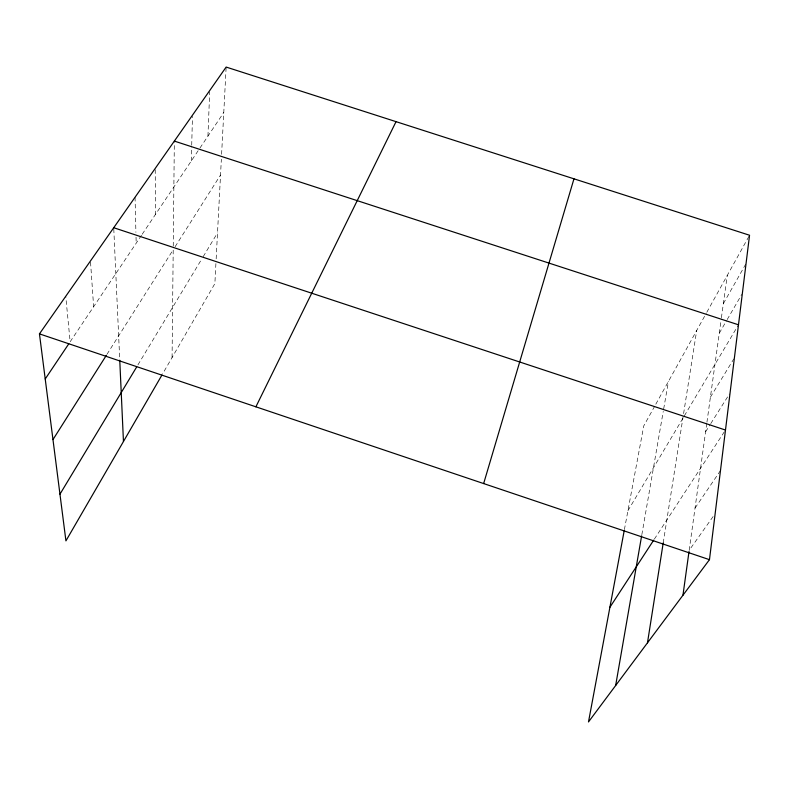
<?xml version="1.0" encoding="UTF-8"?>
<svg xmlns="http://www.w3.org/2000/svg" width="789" height="789" viewBox="0 0 789 789"><rect width="100%" height="100%" fill="white"/><g stroke="black" fill="none" stroke-linecap="round" stroke-linejoin="round"><path stroke-width="0.59" stroke-dasharray="3.94 2.96" d="M172.071 357.535L173.205 249.748L106.998 354.281M173.245 246.089L174.33 142.306M191.323 160.936L191.688 146.478M191.717 145.275L192.457 116.368M207.941 136.122L209.696 91.711M215.91 263.585L214.874 283.616L162.534 374.016M216.156 258.871L221.354 159.2M221.601 154.338L226.147 67.065M706.766 423.407L689.182 550.327L714.439 514.684M706.934 422.223L721.245 318.993M721.402 317.809L727.28 275.371M663.214 542.95L683.402 414.817M683.59 413.633L696.687 330.512M641.842 534.656L663.253 411.335M663.667 408.939L668.451 381.412M624.395 529.636L643.755 425.912L654.643 406.286M655.797 404.215L706.204 313.351M706.806 312.286L748.968 236.296M723.375 303.587L746.049 263.575M719.272 333.214L726.561 320.64M727.172 319.594L741.759 294.435M627.926 510.7L737.863 325.847M137.917 364.883L201.935 258.723M203.187 256.662L217.508 232.893M710.406 397.173L733.76 358.985M705.613 431.761L710.12 424.61M710.761 423.594L729.421 393.997M175.109 246.74L220.525 175.02M654.347 539.134L725.476 430.044M141.517 235.26L70.142 341.775L65.743 296.299M142.188 234.264L199.292 149.022M199.962 148.036L223.78 112.482M695.04 508.086L720.475 470.579M90.538 262.185L93.635 306.714M113.784 228.928L119.701 359.005M135.047 197.26L135.915 232.331M136.033 237.164L136.191 243.209M155.226 169.635L155.512 214.371"/><path stroke-width="1.18" d="M624.178 530.819L588.495 721.935L709.469 559.667L749.55 235.24L226.147 67.065L39.45 333.875L65.931 540.869L161.942 375.041M682.958 595.222L689.014 551.541M647.473 642.828L663.214 542.95M615.647 685.533L641.635 535.849M483.647 483.568L573.968 178.817M255.892 406.818L396.039 121.654M59.964 494.17L136.684 366.934M52.971 439.591L106.357 355.306M609.897 607.283L653.686 540.14M45.22 378.976L68.801 343.787M174.349 141.093L738.484 324.802M113.724 227.725L725.476 430.044M39.45 333.875L709.469 559.667M119.76 360.218L123.459 441.505"/></g></svg>
